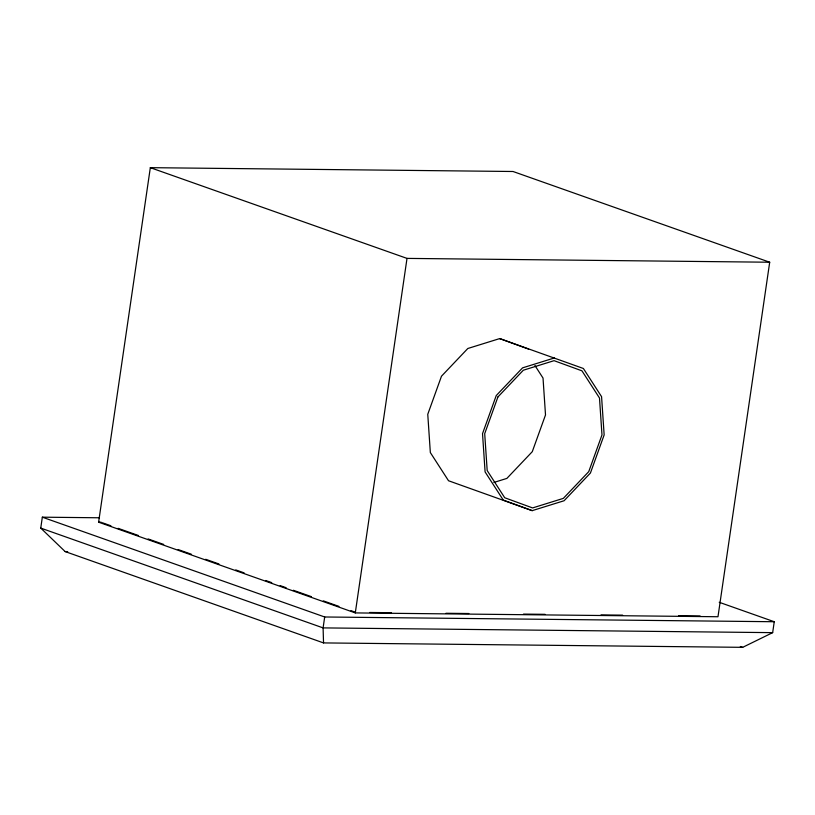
<?xml version="1.0" encoding="UTF-8"?>
<svg xmlns="http://www.w3.org/2000/svg" width="815" height="815" viewBox="0 0 815 815"><rect width="100%" height="100%" fill="white"/><g stroke="black" fill="none" stroke-linecap="round" stroke-linejoin="round"><path stroke-width="1.22" d="M719.217 602.285L774.25 621.733L772.661 632.644L742.689 647.334L323.535 642.913L65.149 551.572L40.75 528.089L42.339 517.179L99.491 517.78M98.615 522.181L150.327 167.666L513.022 171.496L769.696 262.226L717.984 616.741L355.289 612.911L98.615 522.181L101.152 522.201M42.339 517.179L324.686 616.986L323.097 627.896L323.535 642.913M355.289 612.911L407.011 258.396L150.327 167.666M499.717 338.582L467.82 348.494L441.486 376.204L427.763 414.295L430.34 452.559L448.525 480.748L532.195 510.648L564.092 500.746L590.427 473.026L604.149 434.935L601.572 396.671L583.387 368.492L499.717 338.582L528.629 349.136M554.475 357.938L522.578 367.85L496.243 395.56L482.521 433.651L485.098 471.916L503.283 500.104L532.195 510.648M493.87 482.449L506.879 478.405L532.277 451.683L545.51 414.947L543.024 378.058L534.925 365.507M407.011 258.396L769.696 262.226M65.149 551.572L67.686 551.602M369.725 612.473L391.332 612.707M445.968 613.277L468.849 613.522M523.485 614.102L545.092 614.327M601.001 614.918L622.609 615.142M678.518 615.732L700.116 615.967M324.686 616.986L774.25 621.733M772.661 632.644L323.097 627.896L40.75 528.089M740.305 646.489L742.689 647.334M102.496 522.802L110.901 525.777M118.094 528.324L138.499 535.536M148.106 538.929L163.703 544.44M178.108 549.534L191.311 554.2M205.716 559.294L218.919 563.96M235.729 569.899L244.123 572.874M265.731 580.504L271.731 582.633M280.136 585.598L286.136 587.717M293.339 590.264L311.34 596.631M323.341 600.869L338.948 606.391M350.949 610.629L354.545 611.902M497.924 396.946L484.701 433.672L487.187 470.571L504.719 497.751L532.592 507.928L563.348 498.373L588.746 471.64L601.979 434.915L599.494 398.015L581.961 370.835L554.078 360.668L523.322 370.224L497.924 396.946"/></g></svg>
